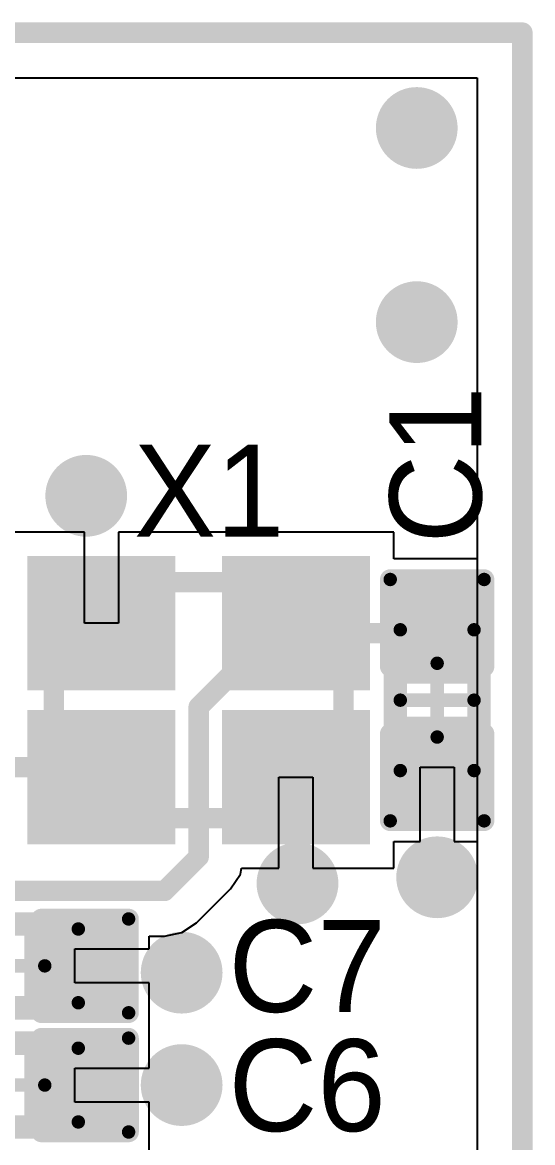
# Model space of a CAD drawing. Header units: millimetres. Extents: x 75.4 to 93.3, y 79.9 to 95.1.
# Drawn here: x 89.5 to 93.3, y 86.79 to 95.14 of the extents above; entities that cross this region are included whole.
import ezdxf

# ---------------------------------------------------------------- set-up
doc = ezdxf.new("R2010")
doc.units = ezdxf.units.MM
for name, color, linetype in [('BottomLayer', 5, 'Continuous'), ('KeepOutLayer', 6, 'Continuous'), ('Mechanical1', 6, 'Continuous'), ('Mechanical13', 56, 'Continuous'), ('Mechanical15', 56, 'Continuous'), ('MultiLayer', 9, 'Continuous'), ('TopLayer', 1, 'Continuous'), ('TopOverlay', 2, 'Continuous'), ('TopPaste', 8, 'Continuous'), ('TopSolder', 216, 'Continuous'), ('ViaHoleLayer', 16, 'Continuous')]:
    doc.layers.add(name, color=color, linetype=linetype)

# ---------------------------------------------------------------- blocks, each defined once
blk = doc.blocks.new('CAPC1005X04L_7')
at = {"layer": 'Mechanical13', "const_width": 0.1}
for points in [[(-0.525, -0.275), (-0.525, 0.275)], [(-0.525, 0.275), (0.525, 0.275)], [(0.525, -0.275), (0.525, 0.275)], [(-0.525, -0.275), (0.525, -0.275)]]:
    blk.add_lwpolyline(points, dxfattribs=at)
at = {"layer": 'Mechanical13', "const_width": 0.05}
for points in [[(-0.55, 0.275, 1), (-0.5, 0.275, 1)], [(-0.55, 0.275, 1), (-0.5, 0.275, 1)], [(0.5, 0.275, 1), (0.55, 0.275, 1)], [(0.5, 0.275, 1), (0.55, 0.275, 1)], [(-0.55, -0.275, 1), (-0.5, -0.275, 1)], [(-0.55, -0.275, 1), (-0.5, -0.275, 1)], [(0.5, -0.275, 1), (0.55, -0.275, 1)], [(0.5, -0.275, 1), (0.55, -0.275, 1)]]:
    blk.add_lwpolyline(points, format="xyb", close=True, dxfattribs=at)
at = {"layer": 'Mechanical15', "const_width": 0.1}
for points in [[(-0.9, 0.35), (0.9, 0.35)], [(-0.9, -0.35), (-0.9, 0.35)], [(0.9, -0.35), (0.9, 0.35)], [(0, -0.275), (0, 0.275)], [(-0.275, 0), (0.275, 0)], [(-0.9, -0.35), (0.9, -0.35)]]:
    blk.add_lwpolyline(points, dxfattribs=at)
at = {"layer": 'Mechanical15', "const_width": 0.05}
for points in [[(-0.925, 0.35, 1), (-0.875, 0.35, 1)], [(-0.925, 0.35, 1), (-0.875, 0.35, 1)], [(0.875, 0.35, 1), (0.925, 0.35, 1)], [(0.875, 0.35, 1), (0.925, 0.35, 1)], [(-0.025, 0.275, 1), (0.025, 0.275, 1)], [(-0.3, 0, 1), (-0.25, 0, 1)], [(0.25, 0, 1), (0.3, 0, 1)], [(-0.025, -0.275, 1), (0.025, -0.275, 1)], [(-0.925, -0.35, 1), (-0.875, -0.35, 1)], [(-0.925, -0.35, 1), (-0.875, -0.35, 1)], [(0.875, -0.35, 1), (0.925, -0.35, 1)], [(0.875, -0.35, 1), (0.925, -0.35, 1)]]:
    blk.add_lwpolyline(points, format="xyb", close=True, dxfattribs=at)
at = {"layer": 'TopLayer'}
for points in [[(-0.2, -0.25), (-0.2, 0.25), (-0.8, -0.25), (-0.8, 0.25)], [(0.8, -0.25), (0.8, 0.25), (0.2, -0.25), (0.2, 0.25)]]:
    blk.add_solid(points, dxfattribs=at)
at = {"layer": 'TopOverlay', "const_width": 0.1524}
for points in [[(-0.9001, -0.3501), (-0.9001, 0.3499)], [(-0.9001, 0.3499), (-0.2501, 0.3499)], [(0.2499, 0.3499), (0.8999, 0.3499)], [(0.8999, -0.3501), (0.8999, 0.3499)], [(-0.9001, -0.3501), (-0.2501, -0.3501)], [(0.2499, -0.3501), (0.8999, -0.3501)]]:
    blk.add_lwpolyline(points, dxfattribs=at)
at = {"layer": 'TopOverlay', "const_width": 0.0762}
for points in [[(-0.9382, 0.3499, 1), (-0.862, 0.3499, 1)], [(-0.9382, 0.3499, 1), (-0.862, 0.3499, 1)], [(-0.2882, 0.3499, 1), (-0.212, 0.3499, 1)], [(0.2118, 0.3499, 1), (0.288, 0.3499, 1)], [(0.8618, 0.3499, 1), (0.938, 0.3499, 1)], [(0.8618, 0.3499, 1), (0.938, 0.3499, 1)], [(-0.9382, -0.3501, 1), (-0.862, -0.3501, 1)], [(-0.9382, -0.3501, 1), (-0.862, -0.3501, 1)], [(-0.2882, -0.3501, 1), (-0.212, -0.3501, 1)], [(0.2118, -0.3501, 1), (0.288, -0.3501, 1)], [(0.8618, -0.3501, 1), (0.938, -0.3501, 1)], [(0.8618, -0.3501, 1), (0.938, -0.3501, 1)]]:
    blk.add_lwpolyline(points, format="xyb", close=True, dxfattribs=at)
at = {"layer": 'TopPaste'}
for points in [[(-0.2, -0.25), (-0.2, 0.25), (-0.8, -0.25), (-0.8, 0.25)], [(0.8, -0.25), (0.8, 0.25), (0.2, -0.25), (0.2, 0.25)]]:
    blk.add_solid(points, dxfattribs=at)
at = {"layer": 'TopSolder'}
for points in [[(-0.1238, -0.3262), (-0.1238, 0.3262), (-0.8762, -0.3262), (-0.8762, 0.3262)], [(0.8762, -0.3262), (0.8762, 0.3262), (0.1238, -0.3262), (0.1238, 0.3262)]]:
    blk.add_solid(points, dxfattribs=at)
blk = doc.blocks.new('CAPC1005X04L_8')
at = {"layer": 'Mechanical13', "const_width": 0.1}
for points in [[(-0.525, -0.275), (-0.525, 0.275)], [(0.525, 0.275), (-0.525, 0.275)], [(0.525, -0.275), (0.525, 0.275)], [(0.525, -0.275), (-0.525, -0.275)]]:
    blk.add_lwpolyline(points, dxfattribs=at)
at = {"layer": 'Mechanical13', "const_width": 0.05}
for points in [[(-0.55, 0.275, 1), (-0.5, 0.275, 1)], [(-0.55, 0.275, 1), (-0.5, 0.275, 1)], [(0.5, 0.275, 1), (0.55, 0.275, 1)], [(0.5, 0.275, 1), (0.55, 0.275, 1)], [(-0.55, -0.275, 1), (-0.5, -0.275, 1)], [(-0.55, -0.275, 1), (-0.5, -0.275, 1)], [(0.5, -0.275, 1), (0.55, -0.275, 1)], [(0.5, -0.275, 1), (0.55, -0.275, 1)]]:
    blk.add_lwpolyline(points, format="xyb", close=True, dxfattribs=at)
at = {"layer": 'Mechanical15', "const_width": 0.1}
for points in [[(0.9, 0.35), (-0.9, 0.35)], [(-0.9, -0.35), (-0.9, 0.35)], [(0.9, -0.35), (0.9, 0.35)], [(0, -0.275), (0, 0.275)], [(0.275, 0), (-0.275, 0)], [(0.9, -0.35), (-0.9, -0.35)]]:
    blk.add_lwpolyline(points, dxfattribs=at)
at = {"layer": 'Mechanical15', "const_width": 0.05}
for points in [[(-0.925, 0.35, 1), (-0.875, 0.35, 1)], [(-0.925, 0.35, 1), (-0.875, 0.35, 1)], [(0.875, 0.35, 1), (0.925, 0.35, 1)], [(0.875, 0.35, 1), (0.925, 0.35, 1)], [(-0.025, 0.275, 1), (0.025, 0.275, 1)], [(-0.3, 0, 1), (-0.25, 0, 1)], [(0.25, 0, 1), (0.3, 0, 1)], [(-0.025, -0.275, 1), (0.025, -0.275, 1)], [(-0.925, -0.35, 1), (-0.875, -0.35, 1)], [(-0.925, -0.35, 1), (-0.875, -0.35, 1)], [(0.875, -0.35, 1), (0.925, -0.35, 1)], [(0.875, -0.35, 1), (0.925, -0.35, 1)]]:
    blk.add_lwpolyline(points, format="xyb", close=True, dxfattribs=at)
at = {"layer": 'TopLayer'}
for points in [[(-0.2, -0.25), (-0.2, 0.25), (-0.8, -0.25), (-0.8, 0.25)], [(0.8, -0.25), (0.8, 0.25), (0.2, -0.25), (0.2, 0.25)]]:
    blk.add_solid(points, dxfattribs=at)
at = {"layer": 'TopOverlay', "const_width": 0.1524}
for points in [[(-0.9001, -0.3501), (-0.9001, 0.3499)], [(-0.2501, 0.3499), (-0.9001, 0.3499)], [(0.8999, 0.3499), (0.2499, 0.3499)], [(0.8999, -0.3501), (0.8999, 0.3499)], [(-0.2501, -0.3501), (-0.9001, -0.3501)], [(0.8999, -0.3501), (0.2499, -0.3501)]]:
    blk.add_lwpolyline(points, dxfattribs=at)
at = {"layer": 'TopOverlay', "const_width": 0.0762}
for points in [[(-0.9382, 0.3499, 1), (-0.862, 0.3499, 1)], [(-0.9382, 0.3499, 1), (-0.862, 0.3499, 1)], [(-0.2882, 0.3499, 1), (-0.212, 0.3499, 1)], [(0.2118, 0.3499, 1), (0.288, 0.3499, 1)], [(0.8618, 0.3499, 1), (0.938, 0.3499, 1)], [(0.8618, 0.3499, 1), (0.938, 0.3499, 1)], [(-0.9382, -0.3501, 1), (-0.862, -0.3501, 1)], [(-0.9382, -0.3501, 1), (-0.862, -0.3501, 1)], [(-0.2882, -0.3501, 1), (-0.212, -0.3501, 1)], [(0.2118, -0.3501, 1), (0.288, -0.3501, 1)], [(0.8618, -0.3501, 1), (0.938, -0.3501, 1)], [(0.8618, -0.3501, 1), (0.938, -0.3501, 1)]]:
    blk.add_lwpolyline(points, format="xyb", close=True, dxfattribs=at)
at = {"layer": 'TopPaste'}
for points in [[(-0.2, -0.25), (-0.2, 0.25), (-0.8, -0.25), (-0.8, 0.25)], [(0.8, -0.25), (0.8, 0.25), (0.2, -0.25), (0.2, 0.25)]]:
    blk.add_solid(points, dxfattribs=at)
at = {"layer": 'TopSolder'}
for points in [[(-0.1238, -0.3262), (-0.1238, 0.3262), (-0.8762, -0.3262), (-0.8762, 0.3262)], [(0.8762, -0.3262), (0.8762, 0.3262), (0.1238, -0.3262), (0.1238, 0.3262)]]:
    blk.add_solid(points, dxfattribs=at)
blk = doc.blocks.new('BT_XTAL_2016_9')
at = {"layer": 'TopLayer'}
for points in [[(-1.2, 0.15), (-0.25, 0.15), (-1.2, 1), (-0.25, 1)], [(0.25, 0.15), (1.2, 0.15), (0.25, 1), (1.2, 1)], [(-1.2, -1), (-0.25, -1), (-1.2, -0.15), (-0.25, -0.15)], [(0.25, -1), (1.2, -1), (0.25, -0.15), (1.2, -0.15)]]:
    blk.add_solid(points, dxfattribs=at)
at = {"layer": 'TopOverlay', "const_width": 0.1524}
for points in [[(0.16, 0.88), (-0.16, 0.88)], [(-1.08, 0.06), (-1.08, -0.06)], [(1.08, 0.06), (1.08, -0.06)], [(0.16, -0.88), (-0.16, -0.88)]]:
    blk.add_lwpolyline(points, dxfattribs=at)
at = {"layer": 'TopOverlay', "const_width": 0.0762}
for points in [[(-0.1981, 0.88, 1), (-0.1219, 0.88, 1)], [(0.1219, 0.88, 1), (0.1981, 0.88, 1)], [(-1.1181, 0.06, 1), (-1.0419, 0.06, 1)], [(1.0419, 0.06, 1), (1.1181, 0.06, 1)], [(-1.1181, -0.06, 1), (-1.0419, -0.06, 1)], [(1.0419, -0.06, 1), (1.1181, -0.06, 1)], [(-0.1981, -0.88, 1), (-0.1219, -0.88, 1)], [(0.1219, -0.88, 1), (0.1981, -0.88, 1)]]:
    blk.add_lwpolyline(points, format="xyb", close=True, dxfattribs=at)
at = {"layer": 'TopPaste'}
for points in [[(-1.2, 0.15), (-0.25, 0.15), (-1.2, 1), (-0.25, 1)], [(0.25, 0.15), (1.2, 0.15), (0.25, 1), (1.2, 1)], [(-1.2, -1), (-0.25, -1), (-1.2, -0.15), (-0.25, -0.15)], [(0.25, -1), (1.2, -1), (0.25, -0.15), (1.2, -0.15)]]:
    blk.add_solid(points, dxfattribs=at)
at = {"layer": 'TopSolder'}
for points in [[(-1.2762, 0.0738), (-0.1738, 0.0738), (-1.2762, 1.0762), (-0.1738, 1.0762)], [(0.1738, 0.0738), (1.2762, 0.0738), (0.1738, 1.0762), (1.2762, 1.0762)], [(-1.2762, -1.0762), (-0.1738, -1.0762), (-1.2762, -0.0738), (-0.1738, -0.0738)], [(0.1738, -1.0762), (1.2762, -1.0762), (0.1738, -0.0738), (1.2762, -0.0738)]]:
    blk.add_solid(points, dxfattribs=at)
blk = doc.blocks.new('CAPC1005X04L_12')
at = {"layer": 'Mechanical13', "const_width": 0.1}
for points in [[(-0.525, 0.275), (-0.525, -0.275)], [(0.525, 0.275), (-0.525, 0.275)], [(0.525, 0.275), (0.525, -0.275)], [(0.525, -0.275), (-0.525, -0.275)]]:
    blk.add_lwpolyline(points, dxfattribs=at)
at = {"layer": 'Mechanical13', "const_width": 0.05}
for points in [[(-0.55, 0.275, 1), (-0.5, 0.275, 1)], [(-0.55, 0.275, 1), (-0.5, 0.275, 1)], [(0.5, 0.275, 1), (0.55, 0.275, 1)], [(0.5, 0.275, 1), (0.55, 0.275, 1)], [(-0.55, -0.275, 1), (-0.5, -0.275, 1)], [(-0.55, -0.275, 1), (-0.5, -0.275, 1)], [(0.5, -0.275, 1), (0.55, -0.275, 1)], [(0.5, -0.275, 1), (0.55, -0.275, 1)]]:
    blk.add_lwpolyline(points, format="xyb", close=True, dxfattribs=at)
at = {"layer": 'Mechanical15', "const_width": 0.1}
for points in [[(0.9, 0.35), (-0.9, 0.35)], [(-0.9, 0.35), (-0.9, -0.35)], [(0.9, 0.35), (0.9, -0.35)], [(0, 0.275), (0, -0.275)], [(0.275, 0), (-0.275, 0)], [(0.9, -0.35), (-0.9, -0.35)]]:
    blk.add_lwpolyline(points, dxfattribs=at)
at = {"layer": 'Mechanical15', "const_width": 0.05}
for points in [[(-0.925, 0.35, 1), (-0.875, 0.35, 1)], [(-0.925, 0.35, 1), (-0.875, 0.35, 1)], [(0.875, 0.35, 1), (0.925, 0.35, 1)], [(0.875, 0.35, 1), (0.925, 0.35, 1)], [(-0.025, 0.275, 1), (0.025, 0.275, 1)], [(-0.3, 0, 1), (-0.25, 0, 1)], [(0.25, 0, 1), (0.3, 0, 1)], [(-0.025, -0.275, 1), (0.025, -0.275, 1)], [(-0.925, -0.35, 1), (-0.875, -0.35, 1)], [(-0.925, -0.35, 1), (-0.875, -0.35, 1)], [(0.875, -0.35, 1), (0.925, -0.35, 1)], [(0.875, -0.35, 1), (0.925, -0.35, 1)]]:
    blk.add_lwpolyline(points, format="xyb", close=True, dxfattribs=at)
at = {"layer": 'TopLayer'}
for points in [[(-0.2, -0.25), (-0.2, 0.25), (-0.8, -0.25), (-0.8, 0.25)], [(0.8, -0.25), (0.8, 0.25), (0.2, -0.25), (0.2, 0.25)]]:
    blk.add_solid(points, dxfattribs=at)
at = {"layer": 'TopOverlay', "const_width": 0.1524}
for points in [[(-0.9001, 0.3499), (-0.9001, -0.3501)], [(-0.2501, 0.3499), (-0.9001, 0.3499)], [(0.8999, 0.3499), (0.2499, 0.3499)], [(0.8999, 0.3499), (0.8999, -0.3501)], [(-0.2501, -0.3501), (-0.9001, -0.3501)], [(0.8999, -0.3501), (0.2499, -0.3501)]]:
    blk.add_lwpolyline(points, dxfattribs=at)
at = {"layer": 'TopOverlay', "const_width": 0.0762}
for points in [[(-0.9382, 0.3499, 1), (-0.862, 0.3499, 1)], [(-0.9382, 0.3499, 1), (-0.862, 0.3499, 1)], [(-0.2882, 0.3499, 1), (-0.212, 0.3499, 1)], [(0.2118, 0.3499, 1), (0.288, 0.3499, 1)], [(0.8618, 0.3499, 1), (0.938, 0.3499, 1)], [(0.8618, 0.3499, 1), (0.938, 0.3499, 1)], [(-0.9382, -0.3501, 1), (-0.862, -0.3501, 1)], [(-0.9382, -0.3501, 1), (-0.862, -0.3501, 1)], [(-0.2882, -0.3501, 1), (-0.212, -0.3501, 1)], [(0.2118, -0.3501, 1), (0.288, -0.3501, 1)], [(0.8618, -0.3501, 1), (0.938, -0.3501, 1)], [(0.8618, -0.3501, 1), (0.938, -0.3501, 1)]]:
    blk.add_lwpolyline(points, format="xyb", close=True, dxfattribs=at)
at = {"layer": 'TopPaste'}
for points in [[(-0.2, -0.25), (-0.2, 0.25), (-0.8, -0.25), (-0.8, 0.25)], [(0.8, -0.25), (0.8, 0.25), (0.2, -0.25), (0.2, 0.25)]]:
    blk.add_solid(points, dxfattribs=at)
at = {"layer": 'TopSolder'}
for points in [[(-0.1238, -0.3262), (-0.1238, 0.3262), (-0.8762, -0.3262), (-0.8762, 0.3262)], [(0.8762, -0.3262), (0.8762, 0.3262), (0.1238, -0.3262), (0.1238, 0.3262)]]:
    blk.add_solid(points, dxfattribs=at)

msp = doc.modelspace()

# ---------------------------------------------------------------- linework, layer by layer
at = {"layer": 'BottomLayer'}
for p, q in [((75.7812, 94.7307), (92.8879, 94.7307)), ((92.8879, 94.7307), (92.8879, 80.2911))]:
    msp.add_line(p, q, dxfattribs=at)
at = {"layer": 'BottomLayer', "const_width": 0.3048}
for points in [[(92.2847, 94.3563, 1), (92.5895, 94.3563, 1)], [(92.2847, 92.9085, 1), (92.5895, 92.9085, 1)], [(89.8208, 91.6132, 1), (90.1256, 91.6132, 1)], [(92.437, 88.7683, 1), (92.7418, 88.7683, 1)], [(91.3957, 88.7226, 1), (91.7005, 88.7226, 1)], [(90.5321, 88.057, 1), (90.8369, 88.057, 1)], [(90.5321, 87.2188, 1), (90.8369, 87.2188, 1)]]:
    msp.add_lwpolyline(points, format="xyb", close=True, dxfattribs=at)
at = {"layer": 'KeepOutLayer', "const_width": 0.1524}
for points in [[(75.4445, 95.0674), (93.2245, 95.0674)], [(93.2245, 79.9544), (93.2245, 95.0674)]]:
    msp.add_lwpolyline(points, dxfattribs=at)
at = {"layer": 'KeepOutLayer', "const_width": 0.0762}
msp.add_lwpolyline([(93.1864, 95.0674, 1), (93.2626, 95.0674, 1)], format="xyb", close=True, dxfattribs=at)
msp.add_lwpolyline([(93.1864, 95.0674, 1), (93.2626, 95.0674, 1)], format="xyb", close=True, dxfattribs=at)
at = {"layer": 'Mechanical1', "const_width": 0.1524}
for points in [[(75.4445, 95.0674), (93.2245, 95.0674)], [(93.2245, 79.9544), (93.2245, 95.0674)]]:
    msp.add_lwpolyline(points, dxfattribs=at)
at = {"layer": 'Mechanical1', "const_width": 0.0762}
msp.add_lwpolyline([(93.1864, 95.0674, 1), (93.2626, 95.0674, 1)], format="xyb", close=True, dxfattribs=at)
msp.add_lwpolyline([(93.1864, 95.0674, 1), (93.2626, 95.0674, 1)], format="xyb", close=True, dxfattribs=at)
at = {"layer": 'MultiLayer', "const_width": 0.3048}
for points in [[(92.2847, 94.3563, 1), (92.5895, 94.3563, 1)], [(92.2847, 92.9085, 1), (92.5895, 92.9085, 1)], [(89.8208, 91.6132, 1), (90.1256, 91.6132, 1)], [(92.437, 88.7683, 1), (92.7418, 88.7683, 1)], [(91.3957, 88.7226, 1), (91.7005, 88.7226, 1)], [(90.5321, 88.057, 1), (90.8369, 88.057, 1)], [(90.5321, 87.2188, 1), (90.8369, 87.2188, 1)]]:
    msp.add_lwpolyline(points, format="xyb", close=True, dxfattribs=at)
at = {"layer": 'TopLayer'}
for p, q in [((86.5761, 94.7307), (92.8879, 94.7307)), ((92.8879, 94.7307), (92.8879, 91.1432)), ((89.9594, 91.3432), (89.3574, 91.3432)), ((89.9594, 90.6642), (89.9594, 91.3432)), ((92.2654, 91.3432), (90.2134, 91.3432)), ((90.2134, 91.3432), (90.2134, 90.6642)), ((92.2654, 91.1432), (92.2654, 91.3432)), ((92.8879, 91.1432), (92.2654, 91.1432)), ((90.2134, 90.6642), (89.9594, 90.6642)), ((92.4624, 89.0352), (92.4624, 89.5892)), ((92.4624, 89.5892), (92.7164, 89.5892)), ((92.7164, 89.5892), (92.7164, 89.0352)), ((91.4094, 88.8352), (91.4094, 89.5142)), ((91.4094, 89.5142), (91.6634, 89.5142)), ((91.6634, 89.5142), (91.6634, 88.8352)), ((92.2654, 88.8352), (92.2654, 89.0352)), ((92.2654, 89.0352), (92.4624, 89.0352)), ((92.7164, 89.0352), (92.8879, 89.0352)), ((92.8879, 89.0352), (92.8879, 85.498)), ((91.1224, 88.792), (91.131, 88.8352)), ((91.131, 88.8352), (91.4094, 88.8352)), ((91.6634, 88.8352), (92.2654, 88.8352)), ((91.0494, 88.6827), (91.1224, 88.792)), ((90.7953, 88.4287), (91.0494, 88.6827)), ((90.6861, 88.3557), (90.7953, 88.4287)), ((90.4431, 88.2348), (90.4431, 88.33)), ((90.4431, 88.33), (90.5573, 88.33)), ((90.5573, 88.33), (90.6861, 88.3557)), ((89.8891, 87.9808), (89.8891, 88.2348)), ((89.8891, 88.2348), (90.4431, 88.2348)), ((90.4431, 87.9808), (89.8891, 87.9808)), ((90.4431, 87.6038), (90.4431, 87.9808)), ((90.4431, 87.3458), (90.4431, 87.6038)), ((90.4431, 87.6038), (90.4431, 87.6038)), ((89.8891, 87.0918), (89.8891, 87.3458)), ((89.8891, 87.3458), (90.4431, 87.3458)), ((90.4431, 87.0918), (89.8891, 87.0918)), ((90.4431, 86.7148), (90.4431, 87.0918))]:
    msp.add_line(p, q, dxfattribs=at)
for points, const_width in [([(92.2847, 94.3563, 1), (92.5895, 94.3563, 1)], 0.3048), ([(92.2847, 92.9085, 1), (92.5895, 92.9085, 1)], 0.3048), ([(89.8208, 91.6132, 1), (90.1256, 91.6132, 1)], 0.3048), ([(91.3241, 90.5892, 1), (91.4003, 90.5892, 1)], 0.0762), ([(91.3241, 90.5892, 1), (91.4003, 90.5892, 1)], 0.0762), ([(92.5513, 90.5892, 1), (92.6275, 90.5892, 1)], 0.0762), ([(90.7733, 90.0384, 1), (90.8495, 90.0384, 1)], 0.0762), ([(90.7733, 90.0384, 1), (90.8495, 90.0384, 1)], 0.0762), ([(89.9011, 89.5892, 1), (89.9773, 89.5892, 1)], 0.0762), ([(89.9011, 89.5892, 1), (89.9773, 89.5892, 1)], 0.0762), ([(90.1011, 89.3892, 1), (90.1773, 89.3892, 1)], 0.0762), ([(92.437, 88.7683, 1), (92.7418, 88.7683, 1)], 0.3048), ([(90.7733, 88.9208, 1), (90.8495, 88.9208, 1)], 0.0762), ([(90.7733, 88.9208, 1), (90.8495, 88.9208, 1)], 0.0762), ([(91.3957, 88.7226, 1), (91.7005, 88.7226, 1)], 0.3048), ([(90.5192, 88.6667, 1), (90.5954, 88.6667, 1)], 0.0762), ([(90.5192, 88.6667, 1), (90.5954, 88.6667, 1)], 0.0762), ([(90.5321, 88.057, 1), (90.8369, 88.057, 1)], 0.3048), ([(90.5321, 87.2188, 1), (90.8369, 87.2188, 1)], 0.3048)]:
    msp.add_lwpolyline(points, format="xyb", close=True, dxfattribs=dict(at, const_width=const_width))
at = {"layer": 'TopLayer', "const_width": 0.1524}
for points in [[(90.8114, 90.0384), (91.3622, 90.5892)], [(91.3622, 90.5892), (92.5894, 90.5892)], [(90.8114, 88.9208), (90.8114, 90.0384)], [(88.9826, 89.5892), (89.9392, 89.5892)], [(89.9392, 89.5892), (90.1392, 89.3892)], [(90.5573, 88.6667), (90.8114, 88.9208)], [(88.5616, 88.6667), (90.5573, 88.6667)]]:
    msp.add_lwpolyline(points, dxfattribs=at)
at = {"layer": 'ViaHoleLayer', "const_width": 0.1524}
for points in [[(92.3609, 94.3563, 1), (92.5133, 94.3563, 1)], [(92.3609, 92.9085, 1), (92.5133, 92.9085, 1)], [(89.897, 91.6132, 1), (90.0494, 91.6132, 1)], [(92.5132, 88.7683, 1), (92.6656, 88.7683, 1)], [(91.4719, 88.7226, 1), (91.6243, 88.7226, 1)], [(90.6083, 88.057, 1), (90.7607, 88.057, 1)], [(90.6083, 87.2188, 1), (90.7607, 87.2188, 1)]]:
    msp.add_lwpolyline(points, format="xyb", close=True, dxfattribs=at)

# ---------------------------------------------------------------- block references
for name, p, rotation in [('BT_XTAL_2016_9', (90.8114, 90.0892), 180), ('CAPC1005X04L_8', (92.5894, 90.0892), 270), ('CAPC1005X04L_7', (89.3891, 88.1078), 360), ('CAPC1005X04L_12', (89.3891, 87.2188), 180)]:
    msp.add_blockref(name, p, dxfattribs=dict(rotation=rotation))

# ---------------------------------------------------------------- texts
at = {"layer": 'TopOverlay'}
msp.add_text('C1', height=0.6858, rotation=90, dxfattribs=at).set_placement((92.9196, 91.2576))
for s, p in [('X1', (90.3288, 91.3084)), ('C7', (91.0338, 87.7642)), ('C6', (91.0338, 86.8752))]:
    msp.add_text(s, height=0.6858, dxfattribs=at).set_placement(p)

doc.saveas('drawing.dxf')
